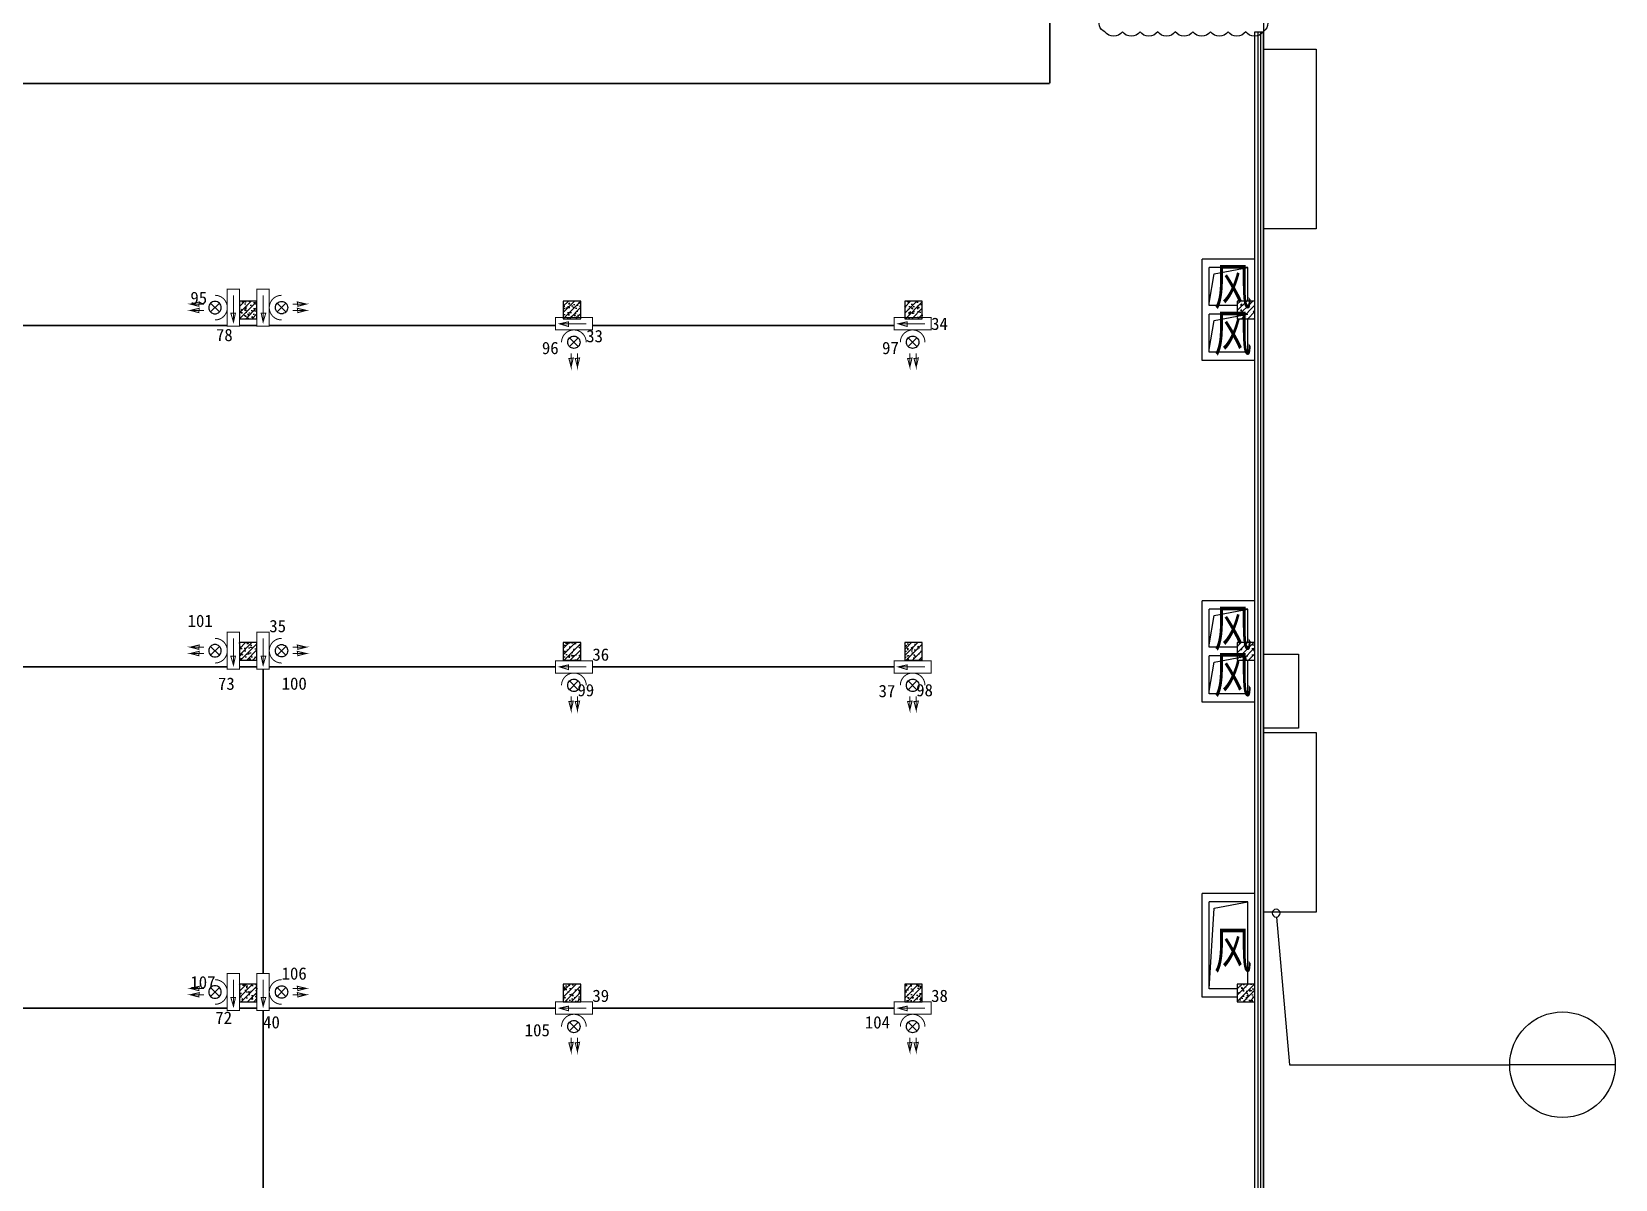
# Model space of a CAD drawing. Header units: millimetres. Extents: x -633009578 to 5705885, y -633235091 to 2571734.
# Drawn here: x 3129170 to 3174158, y 1928709 to 1961300 of the extents above; entities that cross this region are included whole.
import ezdxf

# ---------------------------------------------------------------- set-up
doc = ezdxf.new("R2010")
doc.units = ezdxf.units.MM
doc.header["$LTSCALE"] = 1000
doc.header["$MEASUREMENT"] = 0
doc.layers.get('0').update_dxf_attribs({"color": 9})
for name, color, linetype in [('000000000000电气', 7, 'Continuous'), ('A-COLUM(柱)', 255, 'Continuous'), ('A-DI-I(索引)', 21, 'Continuous'), ('A-F-AREA(计算)', 5, 'Continuous'), ('A-FLOR(看线)', 8, 'Continuous'), ('A-OTHER(其它)', 192, 'Continuous'), ('A-TEXT(房间)', 243, 'Continuous'), ('A-WALL(墙)', 255, 'Continuous'), ('A-WINDOW（窗）', 4, 'Continuous'), ('电-强电平面-线缆', 3, 'Continuous'), ('设备-照明', 3, 'Continuous')]:
    doc.layers.add(name, color=color, linetype=linetype)
doc.styles.add('_TCH', font='simhei.ttf', dxfattribs={"width": 0.75, "bigfont": 'hztxt.shx'})
doc.styles.add('IDQSTYLE', font='simhei.ttf', dxfattribs={"width": 0.707, "bigfont": 'hztxt.shx'})
doc.styles.add('宋体', font='simhei.ttf')

# ---------------------------------------------------------------- blocks, each defined once
blk = doc.blocks.new('HC000078')
at = {"color": 0, "linetype": 'Continuous', "const_width": 0.2}
for points in [[(-3.750000000000028, 1.25), (3.75, 1.25), (3.75, -1.25), (-3.750000000000028, -1.25), (-3.750000000000028, 1.25)], [(2.5, 0), (-2.500000000000028, 0)]]:
    blk.add_lwpolyline(points, dxfattribs=at)
blk.add_lwpolyline([(2.917016710174721, 0), (1.120131515022848, 0.3984556212736834), (1.120131515022848, -0.539087017017323)], close=True, dxfattribs=at)
at = {"color": 0, "style": 'IDQSTYLE', "width": 0.7}
blk.add_attdef('PSFHATT', (5.75, -1.25), '', height=2.5, dxfattribs=at)
blk = doc.blocks.new('HC000064')
at = {"color": 0, "linetype": 'Continuous'}
for p, q in [((-0.8838834764831063, -0.8838834764831063), (0.8838834764831063, 0.8838834764831063)), ((-0.8838834764830494, 0.8838834764831063), (0.8838834764831631, -0.8838834764831063))]:
    blk.add_line(p, q, dxfattribs=at)
at = {"color": 0, "linetype": 'Continuous', "const_width": 0.2}
blk.add_lwpolyline([(5.710751695749348e-14, 2.499999999999886, 0.1989123673796647), (-1.767766952966326, 1.767766952966327, 0.1989123673796613), (-2.5, 1.951292859901378e-16, 0.1989123673796761), (-1.767766952966326, -1.76776695296644, 0.1989123673796782), (5.594010226827932e-14, -2.500000000000227)], format="xyb", dxfattribs=at)
for points in [[(2.226896073527712, 0.5659208660671311), (5.003498004369476, 0.5624686703930024), (3.296463286048663, 1.009912150058199), (3.185957433181557, 0.1260038671447887), (5.003498004369476, 0.5624686703930024)], [(2.224443767981995, -0.721123763554715), (5.001045698823816, -0.7245759592289005), (3.294010980502946, -0.2771324795636474), (3.18350512763584, -1.161040762477114), (5.001045698823816, -0.7245759592289005)]]:
    blk.add_lwpolyline(points, dxfattribs=at)
at = {"color": 0, "linetype": 'Continuous'}
for centre, radius, start, end in [((1.199040866595169e-14, -7.105427357601002e-14), 1.250000000000069, 135.0000000000036, 179.9999999999968), ((-2.259303855112194e-14, -1.740829702612245e-13), 1.250000000000117, 89.99999999999898, 134.9999999999991), ((-9.10937991704941e-14, -1.740829702612245e-13), 1.250000000000117, 45.00000000000085, 89.99999999999582), ((-1.252331571777177e-13, -7.088774012231625e-14), 1.250000000000068, 3.249254662582951e-12, 44.99999999999639), ((-2.284838984678572e-13, -5.684341886080801e-14), 1.250000000000172, 315.0000000000093, 2.605510395054555e-12), ((-2.264854970235319e-14, -5.695444116327053e-14), 1.250000000000034, 179.9999999999974, 225.0000000000007), ((-2.270406085358445e-14, -1.338928967697939e-13), 1.24999999999998, 224.9999999999983, 270.000000000001), ((-9.131584377541913e-14, 3.996802888650564e-15), 1.250000000000118, 270.0000000000042, 315.0000000000028)]:
    blk.add_arc(centre, radius, start, end, dxfattribs=at)
at = {"color": 0, "style": 'IDQSTYLE', "width": 0.7}
blk.add_attdef('PSFHATT', (7.003498004369476, -2.500000010000227), '', height=2.5, dxfattribs=at)
blk = doc.blocks.new('$TCHSYS$WIN2D')
for p, q in [((-0.5, 0.5), (0.5, 0.5)), ((-0.5, 0.5), (-0.4999999999999999, -0.5)), ((0.5, 0.5), (0.4999999999999998, -0.5)), ((0.5, 0.1666666666666666), (-0.5, 0.1666666666666666)), ((0.5, -0.1666666666666667), (-0.5, -0.1666666666666667)), ((-0.4999999999999999, -0.5), (0.5, -0.5))]:
    blk.add_line(p, q)
blk = doc.blocks.new('_FZH')
h = blk.add_hatch()
h.set_pattern_fill('钢筋混凝土', color=256, scale=0.1, style=0)
h.set_pattern_definition([(45, (0, 0), (-0.1767766952966369, 0.1767766952966369), []), (50, (0, 0), (0.7172601826007535, -0.06275213498259512), [0.07500000000000001, -0.8250000000000001]), (355, (0, 0), (-0.138751333613, 0.7521921337000119), [0.06, -0.66]), (100.4514, (0.05977168000000001, -0.00522934), (0.5785093817140216, 0.6894395420609536), [0.06374019, -0.701142112]), (46.1842, (0, 0.2), (1.067241048625645, -0.1655190143290181), [0.1125, -1.2375]), (96.6356, (0.088936745, 0.186206693), (0.9346627055487033, 0.9741178709004418), [0.095610288, -1.051713]), (351.1842, (0, 0.2), (0.9346619451336272, 0.9741186009253247), [0.09000000000000001, -0.9900000000000001]), (21, (0.1, 0.15), (0.5969070521184617, -0.4026188906653388), [0.07500000000000001, -0.8250000000000001]), (326, (0.1, 0.15), (0.2433153319215824, 0.7251500450468529), [0.06, -0.66]), (71.4514, (0.149742233, 0.116448394), (0.84022262858149, 0.3225304967099524), [0.06374019, -0.701142112]), (37.50000000000001, (0, 0), (0.01215985531729062, 0.3328938538313115), [0, -0.652, 0, -0.67, 0, -0.6625000000000001]), (7.499999999999999, (0, 0), (0.2630695374421486, 0.3944117118823603), [0, -0.382, 0, -0.637, 0, -0.2525]), (-32.5, (-0.223, 0), (0.533822436172409, -0.02255487173437976), [0, -0.25, 0, -0.78, 0, -1.035]), (-42.5, (-0.323, 0), (0.5831861693423862, 0.1001049823323177), [0, -0.325, 0, -0.518, 0, -0.735])])
h.paths.add_polyline_path([(-0.5, -0.5), (0.5, -0.5), (0.5, 0.5), (-0.5, 0.5)])
blk.add_lwpolyline([(-0.5, -0.5), (0.5, -0.5), (0.5, 0.5), (-0.5, 0.5)], close=True)

msp = doc.modelspace()

# ---------------------------------------------------------------- linework, layer by layer
at = {"layer": 'A-DI-I(索引)'}
for p, q in [((3164533.455249781, 1936157.332845113), (3164903.242135467, 1931961.708701128)), ((3164903.242135467, 1931961.708701128), (3171158.305748872, 1931961.708701128)), ((3174158.305748872, 1931961.708701128), (3171158.305748872, 1931961.708701128))]:
    msp.add_line(p, q, dxfattribs=at)
msp.add_lwpolyline([(3164635.1659977, 1936268.402285301, 1), (3164412.1659977, 1936268.402285301, 1)], format="xyb", close=True, dxfattribs=at)
for centre, radius in [((3164533.455249781, 1936157.332845113), 0), ((3172658.305748872, 1931961.708701128), 1500)]:
    msp.add_circle(centre, radius, dxfattribs=at)
at = {"layer": 'A-F-AREA(计算)'}
msp.add_lwpolyline([(3029879.971570265, 1991839.59697076), (3164159.971570265, 1991839.59697076), (3164159.971570265, 1855759.59697076), (3029879.971570265, 1855759.59697076)], close=True, dxfattribs=at)
at = {"layer": 'A-FLOR(看线)'}
for points in [[(3164159.994031749, 1960799.596922421), (3165659.994031748, 1960799.596922421), (3165659.99403175, 1955699.596922421), (3164159.994031751, 1955699.596922421)], [(3164159.994031749, 1943624.596922424), (3165159.994031749, 1943624.596922424), (3165159.994031749, 1941524.596922424), (3164159.994031749, 1941524.596922424)], [(3164159.994031749, 1941399.596922421), (3165659.994031748, 1941399.596922421), (3165659.99403175, 1936299.596922421), (3164159.994031751, 1936299.596922421)]]:
    msp.add_lwpolyline(points, dxfattribs=at)
at = {"layer": 'A-OTHER(其它)'}
for points in [[(3162618.048661094, 1953589.594969341), (3162759.220551669, 1954419.605392371), (3163719.994031637, 1954599.596922347)], [(3162618.048661026, 1952269.587156897), (3162759.220551601, 1953099.597579927), (3163719.994031569, 1953279.589109903)], [(3162618.048660723, 1943889.594969754), (3162759.220551298, 1944719.605392784), (3163719.994031266, 1944899.596922761)], [(3162618.048661106, 1942569.587156935), (3162759.220551681, 1943399.597579965), (3163719.994031649, 1943579.589109941)], [(3162618.048659693, 1934119.58910997), (3162759.220551669, 1936409.605392319), (3163719.994031637, 1936589.596922296)]]:
    msp.add_lwpolyline(points, dxfattribs=at)
at = {"layer": 'A-WALL(墙)'}
for p, q in [((3162419.994031749, 1953399.589109926), (3162419.994031459, 1954839.596922713)), ((3163919.994031628, 1954839.596922713), (3162419.994031459, 1954839.596922713)), ((3163919.994031722, 1953649.596922453), (3163919.994031628, 1954839.596922713)), ((3162619.99403183, 1953519.589110269), (3162619.99403183, 1954599.596922347)), ((3163719.994032007, 1954599.596922347), (3162619.99403183, 1954599.596922347)), ((3163719.994031786, 1953649.596922453), (3163719.994032007, 1954599.596922347)), ((3162419.994031842, 1951959.59692246), (3162419.994031749, 1953399.589109926)), ((3163419.994031977, 1953519.589110277), (3162619.99403183, 1953519.589110269)), ((3163419.994031977, 1953279.589109899), (3162619.994031842, 1953279.589109903)), ((3162619.994031842, 1952199.59692245), (3162619.994031842, 1953279.589109903)), ((3163719.994031661, 1952199.59692245), (3163719.994031749, 1953149.596922453)), ((3163919.99403204, 1951959.59692246), (3163919.994031999, 1953149.596922453)), ((3163719.994031661, 1952199.59692245), (3162619.994031842, 1952199.59692245)), ((3163919.99403204, 1951959.59692246), (3162419.994031842, 1951959.59692246)), ((3162419.994031749, 1943699.589109926), (3162419.99403183, 1945139.596922375)), ((3163919.994031628, 1945139.596922375), (3162419.99403183, 1945139.596922375)), ((3162619.994031459, 1943819.589109931), (3162619.994031459, 1944899.596922761)), ((3163719.994032007, 1944899.596922761), (3162619.994031459, 1944899.596922761)), ((3163719.994031969, 1943949.596922453), (3163719.994032007, 1944899.596922761)), ((3163919.994032096, 1943949.596922453), (3163919.994031628, 1945139.596922375)), ((3162419.994031842, 1942259.596922498), (3162419.994031749, 1943699.589109926)), ((3163419.994031, 1943819.589109745), (3162619.994031459, 1943819.589109931)), ((3163419.994031, 1943579.589109641), (3162619.994031842, 1943579.589109941)), ((3162619.994031842, 1942499.596922487), (3162619.994031842, 1943579.589109941)), ((3163719.994031661, 1942499.596922487), (3163719.994031749, 1943449.596922453)), ((3163919.994031671, 1942259.596922498), (3163919.994031796, 1943449.596922453)), ((3163919.994031671, 1942259.596922498), (3162419.994031842, 1942259.596922498)), ((3163719.994031661, 1942499.596922487), (3162619.994031842, 1942499.596922487)), ((3162419.994031848, 1933879.589109979), (3162419.994031848, 1936829.596922354)), ((3163919.994031928, 1936829.596922353), (3162419.994031848, 1936829.596922354)), ((3163919.994032026, 1934249.596922453), (3163919.994031928, 1936829.596922353)), ((3162619.994031668, 1934119.589109969), (3162619.994031668, 1936589.596922364)), ((3163719.994031752, 1936589.596922364), (3162619.994031668, 1936589.596922364)), ((3163719.994031591, 1934249.596922453), (3163719.994031752, 1936589.596922364)), ((3163419.994031976, 1934119.589109842), (3162619.994031668, 1934119.589109969)), ((3163419.994031977, 1933879.58910995), (3162419.994031848, 1933879.589109979))]:
    msp.add_line(p, q, dxfattribs=at)
at = {"layer": '电-强电平面-线缆', "color": 1, "linetype": 'Continuous', "const_width": 45}
for points in [[(3158090.5, 1959831.5), (3158090.5, 1962376.898109825)], [(3117125.321904822, 1959831.5), (3158090.5, 1959831.5)], [(3126681.985129506, 1952953.581145817), (3134727.905968249, 1952953.581145817)], [(3135078.105968249, 1952953.581145817), (3135569.894031751, 1952953.581145817)], [(3135920.094031751, 1952953.581145817), (3144048.002933991, 1952953.581145817)], [(3145098.202933991, 1952953.581145817), (3153671.494031732, 1952953.581145817)], [(3126681.985129506, 1943261.903077573), (3134727.905968249, 1943261.903077573)], [(3135078.105968249, 1943261.903077573), (3135569.894031751, 1943261.903077573)], [(3135744.994031751, 1934554.196922408), (3135744.994031751, 1943195.496922408)], [(3135920.094031751, 1943261.903077573), (3144048.002933991, 1943261.903077573)], [(3145098.202933991, 1943261.903077573), (3153671.494031732, 1943261.903077573)], [(3126591.985129506, 1933570.403077573), (3134727.905968249, 1933570.403077573)], [(3135078.105968249, 1933570.403077573), (3135569.894031751, 1933570.403077573)], [(3135744.994031751, 1923899.096922408), (3135744.994031751, 1933503.996922408)], [(3135920.094031751, 1933570.403077573), (3144048.002933991, 1933570.403077573)], [(3145098.202933991, 1933570.403077573), (3153671.494031732, 1933570.403077573)]]:
    msp.add_lwpolyline(points, dxfattribs=at)
at = {"layer": '设备-照明', "color": 6}
msp.add_lwpolyline([(3164159.971570265, 1961797.544190549, -0.5206), (3164157.918838199, 1961299.596922615, -0.5206), (3163657.918838199, 1961299.596922615, -0.5206), (3163157.918838199, 1961299.596922615, -0.5206), (3162657.918838199, 1961299.596922615, -0.5206), (3162157.918838199, 1961299.596922615, -0.5206), (3161657.918838199, 1961299.596922615, -0.5206), (3161157.918838199, 1961299.596922615, -0.5206), (3160657.918838199, 1961299.596922615, -0.5206), (3160157.918838199, 1961299.596922615, -0.5206), (3159657.918838199, 1961299.596922615, -0.5206), (3159549.319366385, 1961690.997450801, -0.5206)], format="xyb", dxfattribs=at)

# ---------------------------------------------------------------- block references
at = {"layer": 'A-COLUM(柱)', "xscale": 500, "yscale": 500, "zscale": 500}
for p in [(3135319.994031749, 1953399.596922424), (3144519.994031749, 1953399.596922424), (3154219.994031749, 1953399.596922424), (3163669.994031749, 1953399.596922424), (3135319.994031749, 1943699.596922424), (3144519.994031749, 1943699.596922424), (3154219.994031749, 1943699.596922424), (3163669.994031749, 1943699.596922424), (3135319.994031749, 1933999.596922424), (3144519.994031749, 1933999.596922424), (3154219.994031749, 1933999.596922424), (3163669.994031749, 1933999.596922424)]:
    msp.add_blockref('_FZH', p, dxfattribs=at)
at = {"layer": 'A-WINDOW（窗）', "extrusion": (0, 0, -1), "xscale": -36000, "yscale": 240, "zscale": 36000, "rotation": 270}
msp.add_blockref('$TCHSYS$WIN2D', (-3164039.994031749, 1943299.596922424), dxfattribs=at)
at = {"layer": '设备-照明', "yscale": 140, "zscale": 140}
for name, p, xscale, rotation in [('HC000078', (3134903.005968249, 1953463.096922408), 140, 270.0000000000002), ('HC000078', (3135744.994031751, 1953463.096922408), -140, 89.99999999999977), ('HC000064', (3134378.005968249, 1953463.096922408), 140, 180), ('HC000064', (3136269.994031751, 1953463.096922408), -140, 180), ('HC000064', (3144573.102933991, 1952479.403077573), -140, 89.99999999999993), ('HC000064', (3154196.494031732, 1952479.403077573), -140, 89.99999999999993), ('HC000064', (3134378.005968249, 1943720.596922408), 140, 180.0000000000001), ('HC000078', (3134903.005968249, 1943720.596922408), 140, 270.0000000000002), ('HC000078', (3135744.994031751, 1943720.596922408), -140, 89.99999999999977), ('HC000064', (3136269.994031751, 1943720.596922408), -140, 180), ('HC000064', (3144573.102933991, 1942736.903077573), -140, 89.99999999999993), ('HC000064', (3154196.494031732, 1942736.903077573), -140, 89.99999999999993), ('HC000078', (3134903.005968249, 1934029.096922408), 140, 270.0000000000002), ('HC000078', (3135744.994031751, 1934029.096922408), -140, 89.99999999999977), ('HC000064', (3134378.005968249, 1934029.096922408), 140, 180.0000000000001), ('HC000064', (3136269.994031751, 1934029.096922408), -140, 180), ('HC000064', (3144573.102933991, 1933045.403077573), -140, 89.99999999999993), ('HC000064', (3154196.494031732, 1933045.403077573), -140, 89.99999999999993)]:
    msp.add_blockref(name, p, dxfattribs=dict(at, xscale=xscale, rotation=rotation))
at = {"layer": '设备-照明', "xscale": -140, "yscale": 140, "zscale": 140}
for p in [(3144573.102933991, 1953004.403077573), (3154196.494031732, 1953004.403077573), (3144573.102933991, 1943261.903077573), (3154196.494031732, 1943261.903077573), (3144573.102933991, 1933570.403077573), (3154196.494031732, 1933570.403077573)]:
    msp.add_blockref('HC000078', p, dxfattribs=at)

# ---------------------------------------------------------------- texts
at = {"layer": '000000000000电气', "color": 4, "lineweight": 35, "style": '宋体'}
for s, p in [('95', (3133677.859570414, 1953564.5375567)), ('96', (3143664.14431757, 1952142.520517828)), ('97', (3153328.065773057, 1952142.520517828)), ('101', (3133599.415059783, 1944393.569673336)), ('100', (3136271.467075124, 1942612.201663108)), ('99', (3144674.060260889, 1942425.480950056)), ('98', (3154297.45135863, 1942425.480950056)), ('106', (3136269.994031751, 1934379.096922408)), ('107', (3133677.859570414, 1934130.5375567)), ('104', (3152838.189570244, 1932992.814407877)), ('105', (3143176.085837321, 1932770.143406597))]:
    msp.add_text(s, height=350, dxfattribs=at).set_placement(p)
at = {"layer": '000000000000电气', "color": 2, "lineweight": 35, "style": '宋体'}
for s, p in [('34', (3154721.494031732, 1952829.403077573)), ('33', (3144923.102933991, 1952479.403077573)), ('35', (3135919.994031751, 1944245.596922408)), ('36', (3145098.102933991, 1943436.903077573)), ('37', (3153228.40734237, 1942401.105340019)), ('39', (3145098.102933991, 1933745.403077573)), ('38', (3154721.494031732, 1933745.403077573)), ('40', (3135744.994031751, 1932994.846042789))]:
    msp.add_text(s, height=350, dxfattribs=at).set_placement(p)
at = {"layer": '000000000000电气', "lineweight": 35, "style": '宋体'}
for s, p in [('78', (3134404.885186492, 1952511.522644266)), ('73', (3134462.597873725, 1942609.343217951)), ('72', (3134386.571631904, 1933122.626526022))]:
    msp.add_text(s, height=350, dxfattribs=at).set_placement(p)
at = {"layer": 'A-TEXT(房间)', "style": '_TCH', "width": 0.75}
for p in [(3162756.67174556, 1953536.995188624), (3162756.671745493, 1952216.987376181), (3162756.67174519, 1943836.995189038), (3162756.671745572, 1942516.987376219), (3162756.67174556, 1934691.495188573)]:
    msp.add_text('风', height=1050, dxfattribs=at).set_placement(p)

doc.saveas('drawing.dxf')
